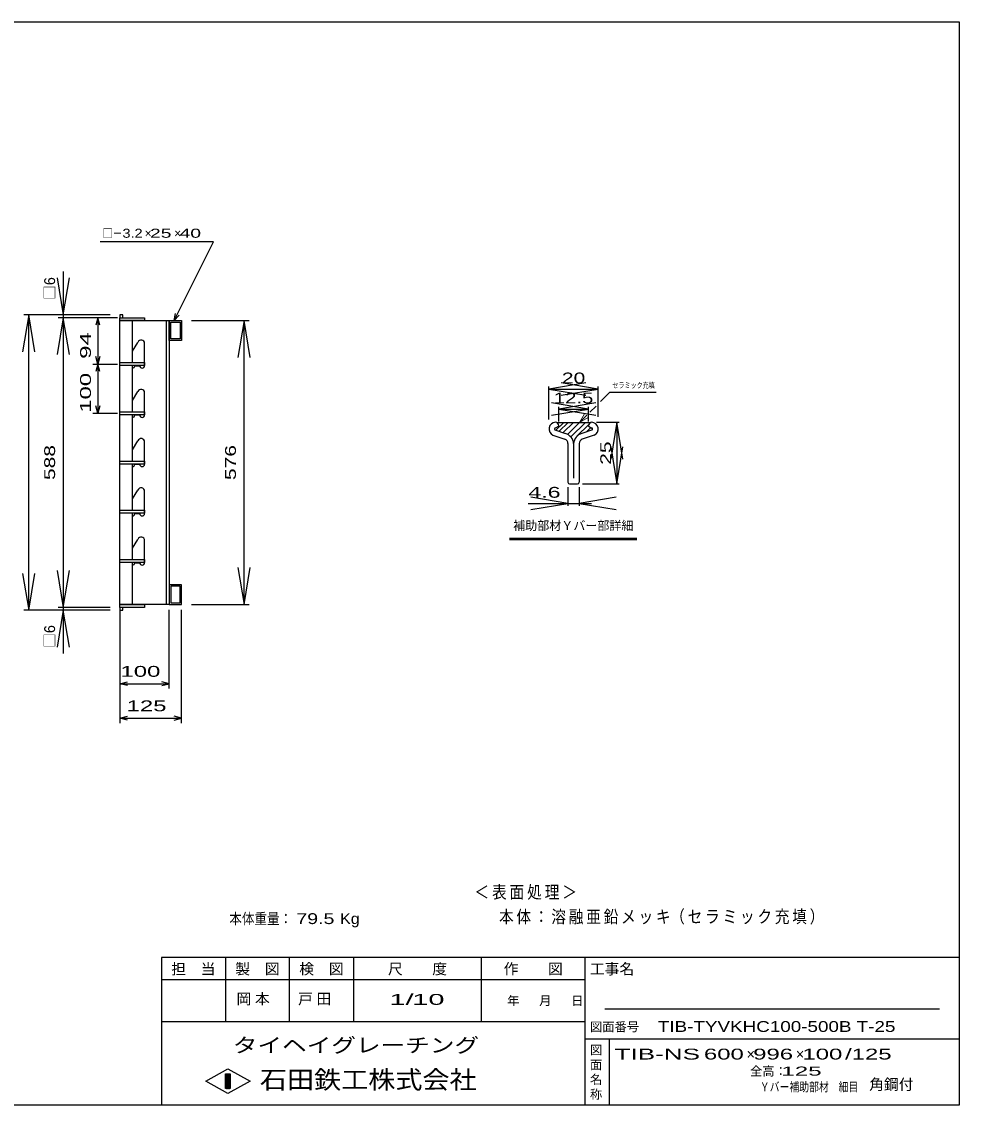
# Model space of a CAD drawing. Units: millimetres at full size, sheet at 1:10, with parts at other scales. Extents: x -1820 to 1736, y -1282 to 1048.
# Drawn here: x -168 to 1736, y -1152 to 1048 of the extents above; entities that cross this region are included whole.
import ezdxf
from ezdxf.enums import TextEntityAlignment as Align

# ---------------------------------------------------------------- set-up
doc = ezdxf.new("R2010")
doc.units = ezdxf.units.MM
doc.header["$LTSCALE"] = 10
for name, color, linetype, lineweight in [('CADPAC_LAYER_0000', 150, 'Continuous', 25), ('CADPAC_LAYER_0016', 3, 'Continuous', 25), ('CADPAC_LAYER_0017', 3, 'Continuous', 25), ('CADPAC_LAYER_0022', 4, 'Continuous', 25), ('CADPAC_LAYER_0080', 4, 'Continuous', 25), ('CADPAC_LAYER_0082', 4, 'Continuous', 25)]:
    doc.layers.add(name, color=color, linetype=linetype, lineweight=lineweight)
doc.styles.add('ベクトル', font='')
doc.styles.get('ベクトル').set_extended_font_data('ベクトル')

# ---------------------------------------------------------------- blocks, each defined once
blk = doc.blocks.new('open_arrow')
at = {"color": 0, "linetype": 'Continuous', "lineweight": -2}
blk.add_lwpolyline([(7.5, 1.25), (0, 0), (7.5, -1.25)], dxfattribs=at)

msp = doc.modelspace()

# ---------------------------------------------------------------- linework, layer by layer
at = {"layer": 'CADPAC_LAYER_0000'}
for p, q in [((-1724, 1048.5), (1736, 1048.5)), ((1736, 1048.5), (1736, -1151.5)), ((1736, -851.5), (116, -851.5)), ((116, -851.5), (116, -1151.5)), ((246, -851.5), (246, -981.5)), ((376, -981.5), (376, -851.5)), ((506, -851.5), (506, -981.5)), ((766, -981.5), (766, -851.5)), ((976, -851.5), (976, -1151.5)), ((976, -896.5), (116, -896.5)), ((1696, -956.5), (1016, -956.5)), ((116, -981.5), (976, -981.5)), ((976, -1016.5), (1736, -1016.5)), ((1026, -1151.5), (1026, -1016.5)), ((206, -1102.5), (251, -1077.5)), ((251, -1077.5), (296, -1102.5)), ((246, -1087.5), (256, -1087.5)), ((246, -1117.5), (246, -1087.5)), ((246, -1087.5), (248, -1087.5)), ((248, -1087.5), (248, -1117.5)), ((250, -1117.5), (250, -1087.5)), ((250, -1087.5), (252, -1087.5)), ((252, -1087.5), (252, -1117.5)), ((254, -1117.5), (254, -1087.5)), ((254, -1087.5), (256, -1087.5)), ((256, -1087.5), (256, -1117.5)), ((256, -1087.5), (256, -1117.5)), ((251, -1127.5), (206, -1102.5)), ((256, -1117.5), (246, -1117.5)), ((248, -1117.5), (250, -1117.5)), ((296, -1102.5), (251, -1127.5)), ((252, -1117.5), (254, -1117.5)), ((1736, -1151.5), (-1724, -1151.5))]:
    msp.add_line(p, q, dxfattribs=at)
at = {"layer": 'CADPAC_LAYER_0016'}
for p, q in [((32, 447.5), (82, 447.5)), ((32, 441.5), (32, 447.5)), ((82, 441.5), (32, 441.5)), ((32, 441.5), (132, 441.5)), ((32, -134.5), (32, 441.5)), ((57, 441.5), (57, 356.5)), ((82, 447.5), (82, 441.5)), ((126, 441.5), (126, -134.5)), ((132, 441.5), (132, -134.5)), ((132, 441.5), (157, 441.5)), ((132, 401.5), (132, 441.5)), ((157, 441.5), (157, 401.5)), ((135, 438.5), (154, 438.5)), ((135, 404.5), (135, 438.5)), ((154, 438.5), (154, 404.5)), ((57.5, 379.5), (68.5, 397.5)), ((157, 401.5), (132, 401.5)), ((154, 404.5), (135, 404.5)), ((82.08, 350.11), (82.08, 395.11)), ((32, 356.5), (82, 356.5)), ((32, 350.5), (32, 356.5)), ((82, 356.5), (82, 350.5)), ((82, 350.5), (32, 350.5)), ((57, 350.5), (57, 256.5)), ((62.08, 350.11), (72.08, 350.11)), ((57.5, 279.5), (68.5, 297.5)), ((82.08, 250.11), (82.08, 295.11)), ((32, 256.5), (82, 256.5)), ((32, 250.5), (32, 256.5)), ((82, 250.5), (32, 250.5)), ((57, 250.5), (57, 156.5)), ((62.08, 250.11), (72.08, 250.11)), ((82, 256.5), (82, 250.5)), ((57.5, 179.5), (68.5, 197.5)), ((82.08, 150.11), (82.08, 195.11)), ((32, 156.5), (82, 156.5)), ((32, 150.5), (32, 156.5)), ((82, 156.5), (82, 150.5)), ((82, 150.5), (32, 150.5)), ((57, 150.5), (57, 56.5)), ((62.08, 150.11), (72.08, 150.11)), ((57.5, 79.5), (68.5, 97.5)), ((82.08, 50.11), (82.08, 95.11)), ((32, 56.5), (82, 56.5)), ((32, 50.5), (32, 56.5)), ((82, 50.5), (32, 50.5)), ((57, 50.5), (57, -43.5)), ((62.08, 50.11), (72.08, 50.11)), ((82, 56.5), (82, 50.5)), ((57.5, -20.5), (68.5, -2.5)), ((82.08, -49.89), (82.08, -4.89)), ((32, -43.5), (82, -43.5)), ((32, -49.5), (32, -43.5)), ((82, -43.5), (82, -49.5)), ((82, -49.5), (32, -49.5)), ((57, -49.5), (57, -134.5)), ((62.08, -49.89), (72.08, -49.89)), ((157, -94.5), (132, -94.5)), ((132, -94.5), (132, -134.5)), ((154, -97.5), (135, -97.5)), ((135, -97.5), (135, -131.5)), ((154, -131.5), (154, -97.5)), ((157, -134.5), (157, -94.5)), ((135, -131.5), (154, -131.5)), ((32, -134.5), (82, -134.5)), ((32, -140.5), (32, -134.5)), ((132, -134.5), (32, -134.5)), ((82, -140.5), (32, -140.5)), ((82, -134.5), (82, -140.5)), ((132, -134.5), (157, -134.5))]:
    msp.add_line(p, q, dxfattribs=at)
for centre, radius, start, end in [((75.08, 395.11), 7, 0, 160), ((57.08, 350.11), 5, 270, 0), ((77.08, 350.11), 5, 180, 0), ((75.08, 295.11), 7, 0, 160), ((57.08, 250.11), 5, 270, 0), ((77.08, 250.11), 5, 180, 0), ((75.08, 195.11), 7, 0, 160), ((57.08, 150.11), 5, 270, 0), ((77.08, 150.11), 5, 180, 0), ((75.08, 95.11), 7, 0, 160), ((57.08, 50.11), 5, 270, 0), ((77.08, 50.11), 5, 180, 0), ((75.08, -4.89), 7, 0, 160), ((57.08, -49.89), 5, 270, 0), ((77.08, -49.89), 5, 180, 0)]:
    msp.add_arc(centre, radius, start, end, dxfattribs=at)
at = {"layer": 'CADPAC_LAYER_0017'}
for p, q in [((32, 453.5), (32, 447.5)), ((38, 453.5), (32, 453.5)), ((32, 447.5), (38, 447.5)), ((38, 447.5), (38, 453.5)), ((32, -140.5), (32, -146.5)), ((38, -140.5), (32, -140.5)), ((32, -146.5), (38, -146.5)), ((38, -146.5), (38, -140.5))]:
    msp.add_line(p, q, dxfattribs=at)
at = {"layer": 'CADPAC_LAYER_0022'}
for p, q in [((222, 601.5), (-8, 601.5)), ((142, 441.5), (222, 601.5)), ((-83.22, 541.5), (-83.22, 447.5)), ((-8, 453.5), (-163.22, 453.5)), ((-153.22, -146.5), (-153.22, 453.5)), ((12, 453.5), (-93.22, 453.5)), ((7, 447.5), (-93.22, 447.5)), ((7, 447.5), (-93.22, 447.5)), ((-83.22, 447.5), (-83.22, -140.5)), ((27, 447.5), (-23, 447.5)), ((-13, 447.5), (-17, 432.5)), ((-9, 432.5), (-13, 447.5)), ((-13, 447.5), (-13, 353.5)), ((142, 441.5), (145, 456.1)), ((142, 441.5), (152, 452.5)), ((177, 441.5), (293.91, 441.5)), ((283.91, -134.5), (283.91, 441.5)), ((-23, 353.5), (27, 353.5)), ((-13, 353.5), (-17, 368.5)), ((-13, 353.5), (-17, 338.5)), ((-9, 368.5), (-13, 353.5)), ((-9, 338.5), (-13, 353.5)), ((-13, 353.5), (-13, 253.5)), ((-13, 253.5), (-17, 268.5)), ((-9, 268.5), (-13, 253.5)), ((-23, 253.5), (27, 253.5)), ((-8, -146.5), (-163.22, -146.5)), ((12, -140.5), (-93.22, -140.5)), ((12, -140.5), (-93.22, -140.5)), ((12, -146.5), (-93.22, -146.5)), ((-83.22, -140.5), (-83.22, -234.5)), ((32, -145.5), (32, -305.5)), ((32, -145.5), (32, -375.5)), ((132, -305.5), (132, -145.5)), ((157, -375.5), (157, -145.5)), ((177, -134.5), (293.91, -134.5)), ((32, -295.5), (47, -291.5)), ((47, -299.5), (32, -295.5)), ((32, -295.5), (132, -295.5)), ((132, -295.5), (117, -291.5)), ((117, -299.5), (132, -295.5)), ((32, -365.5), (47, -361.5)), ((47, -369.5), (32, -365.5)), ((32, -365.5), (157, -365.5)), ((157, -365.5), (142, -361.5)), ((142, -369.5), (157, -365.5))]:
    msp.add_line(p, q, dxfattribs=at)
at = {"layer": 'CADPAC_LAYER_0080'}
for p, q in [((902.87, 240.66), (902.87, 307.51)), ((902.87, 302.51), (1002.88, 302.51)), ((1002.88, 246.52), (1002.88, 307.51)), ((1007.48, 277.31), (1026.55, 296.39)), ((1026.55, 296.39), (1120.55, 296.39)), ((922.78, 237.08), (922.78, 266.88)), ((982.98, 237.08), (982.98, 266.88)), ((985.93, 255.76), (998.38, 268.21)), ((922.78, 261.88), (982.98, 261.88)), ((965.11, 234.94), (979.5, 249.33)), ((999.66, 235.12), (1045.68, 235.12)), ((1040.68, 235.12), (1040.68, 110.08)), ((970.88, 110.08), (1045.68, 110.08)), ((941.38, 103.58), (941.38, 65.43)), ((964.38, 103.58), (964.38, 65.43)), ((860.57, 70.43), (989.38, 70.43))]:
    msp.add_line(p, q, dxfattribs=at)
at = {"layer": 'CADPAC_LAYER_0080', "lineweight": 13}
for p, q in [((975.11, 252.27), (965.11, 234.94)), ((965.11, 234.94), (982.43, 244.94))]:
    msp.add_line(p, q, dxfattribs=at)
at = {"layer": 'CADPAC_LAYER_0080', "color": 3}
for p, q in [((914.8, 220.08), (936.39, 212.49)), ((922.78, 227.08), (915.6, 223.58)), ((922.78, 228.21), (922.78, 227.08)), ((990.96, 220.08), (969.37, 212.49)), ((982.98, 228.21), (982.98, 227.08)), ((982.98, 227.08), (990.16, 223.58)), ((911.04, 209.22), (935.37, 200.67)), ((994.72, 209.22), (970.39, 200.67)), ((941.38, 192.18), (941.38, 113.58)), ((952.88, 191.93), (952.88, 121.58)), ((964.38, 192.18), (964.38, 113.58)), ((944.88, 110.08), (960.88, 110.08))]:
    msp.add_line(p, q, dxfattribs=at)
at = {"layer": 'CADPAC_LAYER_0080', "color": 2}
for p, q in [((932.85, 234.94), (917.16, 219.25)), ((918.33, 234.94), (988.56, 234.94)), ((941.69, 234.94), (923.7, 216.95)), ((952.53, 234.94), (931.72, 214.13)), ((965.11, 234.94), (940.83, 210.67)), ((976.76, 234.94), (947.3, 205.49)), ((983.69, 231.03), (959.76, 207.1)), ((987.91, 224.67), (979.17, 215.94))]:
    msp.add_line(p, q, dxfattribs=at)
at = {"layer": 'CADPAC_LAYER_0080', "color": 3}
for centre, radius, start, end in [((916.38, 221.61), 13.5, 90.98376, 246.6845), ((916.42, 221.55), 2.18, 111.91371, 222.3257), ((915.54, 227.89), 7.25, 2.49733, 85.54684), ((990.22, 227.89), 7.25, 94.45316, 177.50267), ((989.38, 221.61), 13.5, 293.3155, 89.01624), ((989.34, 221.55), 2.18, 317.6743, 68.08629), ((932.38, 192.18), 9, 0, 70.57922), ((929.93, 190.42), 23, 3.77866, 73.69731), ((975.83, 190.42), 23, 106.30269, 176.22134), ((973.38, 192.18), 9, 109.42078, 180), ((944.88, 113.58), 3.5, 180, 270), ((960.88, 113.58), 3.5, 270, 0)]:
    msp.add_arc(centre, radius, start, end, dxfattribs=at)
at = {"layer": 'CADPAC_LAYER_0082'}
for p, q in [((822.97, -0.37), (1080.98, -0.37)), ((822.97, -2.87), (1080.98, -2.87))]:
    msp.add_line(p, q, dxfattribs=at)

# ---------------------------------------------------------------- block references
at = {"layer": 'CADPAC_LAYER_0022', "xscale": 10, "yscale": 10}
for p, rotation in [((-83.22, 453.5), 90), ((-153.22, 453.5), 270), ((-83.22, 447.5), 270), ((283.91, 441.5), 270), ((-83.22, -140.5), 90), ((283.91, -134.5), 90), ((-153.22, -146.5), 90), ((-83.22, -146.5), 270)]:
    msp.add_blockref('open_arrow', p, dxfattribs=dict(at, rotation=rotation))
at = {"layer": 'CADPAC_LAYER_0080', "xscale": 10, "yscale": 10}
for p in [(902.87, 302.51), (922.78, 261.88), (964.38, 70.43)]:
    msp.add_blockref('open_arrow', p, dxfattribs=at)
for p, rotation in [((1002.88, 302.51), 180), ((982.98, 261.88), 180), ((1040.68, 235.12), 270), ((1040.68, 110.08), 90), ((941.38, 70.43), 180)]:
    msp.add_blockref('open_arrow', p, dxfattribs=dict(at, rotation=rotation))

# ---------------------------------------------------------------- texts
at = {"layer": 'CADPAC_LAYER_0000', "style": 'ベクトル'}
for s, height, p in [('担\u3000当', 21.99, (136, -874.5)), ('製\u3000図', 21.99, (266, -874.5)), ('検\u3000図', 21.99, (396, -874.5)), ('尺\u3000\u3000度', 21.99, (576, -874.5)), ('作\u3000\u3000図', 21.99, (811, -874.5)), ('工事名', 21.99, (986, -874.5)), ('年', 18.33, (818, -939)), ('月', 18.33, (883, -939)), ('日', 18.33, (948, -939)), ('図面番号', 18.33, (986, -992)), ('図', 18.33, (986, -1039)), ('面', 18.33, (986, -1069)), ('名', 18.33, (986, -1099)), ('称', 18.33, (986, -1129))]:
    msp.add_text(s, height=height, dxfattribs=at).set_placement(p, align=Align.MIDDLE_LEFT)
at = {"layer": 'CADPAC_LAYER_0000', "color": 222, "style": 'ベクトル'}
for s, height, width, p in [('タイヘイグレーチング', 29.33, 1.25, (261, -1029.5)), ('石田鉄工株式会社', 36.66, 1.1, (316, -1099.5))]:
    msp.add_text(s, height=height, dxfattribs=dict(at, width=width)).set_placement(p, align=Align.MIDDLE_LEFT)
at = {"layer": 'CADPAC_LAYER_0016', "color": 2, "style": 'ベクトル'}
msp.add_text('角鋼付', height=21.99, dxfattribs=at).set_placement((1552.95, -1097.95), align=Align.TOP_LEFT)
at = {"layer": 'CADPAC_LAYER_0022', "color": 2, "style": 'ベクトル'}
for s, height, width, p in [('□－', 18.33, 0.8, (-3, 619)), ('3.2', 18.33, 1.2, (37, 619)), (' 25 ', 18.33, 1.6, (82, 619)), (' 40 ', 18.33, 1.6, (142, 619)), (' 100 ', 21.99, 1.65, (19.5, -270.5)), (' 125 ', 21.99, 1.65, (32, -340.5)), ('本体重量：', 21.99, 0.85, (254, -772.5)), (' 79.5', 21.99, 1.35, (379, -772.5)), ('Kg', 21.99, 1.1, (479, -772.5)), ('1/', 21.99, 2, (579, -936.5)), (' 10 ', 21.99, 2, (609, -936.5)), ('TIB-TYVKHC100-500B T-25', 21.99, 1.3, (1124, -991.5)), ('TIB-NS ', 21.99, 1.8, (1036, -1047.5)), (' 600 ', 21.99, 1.65, (1204, -1047.5)), (' 996 ', 21.99, 1.65, (1304, -1047.5)), (' 100 ', 21.99, 1.65, (1404, -1047.5)), ('/', 21.99, 1.65, (1504, -1047.5)), (' 125 ', 21.99, 1.65, (1504, -1047.5)), (' 125 ', 18.33, 2, (1361, -1082)), ('\u3000Ｙバー補助部材', 18.33, 0.8, (1311, -1114)), ('\u3000細目', 18.33, 0.8, (1471, -1114))]:
    msp.add_text(s, height=height, dxfattribs=dict(at, width=width)).set_placement(p, align=Align.MIDDLE_LEFT)
for s, height, p in [('×', 18.33, (82, 619)), ('×', 18.33, (142, 619)), ('×', 21.99, (1304, -1047.5)), ('×', 21.99, (1404, -1047.5)), ('全高：', 18.33, (1311, -1082))]:
    msp.add_text(s, height=height, dxfattribs=at).set_placement(p, align=Align.MIDDLE_LEFT)
at = {"layer": 'CADPAC_LAYER_0022', "style": 'ベクトル'}
msp.add_text('□6', height=21.99, rotation=90, dxfattribs=at).set_placement((-93.22, 483.5), align=Align.BOTTOM_LEFT)
at = {"layer": 'CADPAC_LAYER_0022', "color": 2, "style": 'ベクトル', "width": 1.65}
for s, p in [(' 94 ', (-38, 350.5)), (' 100 ', (-38, 241))]:
    msp.add_text(s, height=21.99, rotation=90, dxfattribs=at).set_placement(p, align=Align.MIDDLE_LEFT)
at = {"layer": 'CADPAC_LAYER_0022', "style": 'ベクトル', "width": 1.45}
for s, p in [('588', (-93.22, 153.5)), ('576', (273.91, 153.5))]:
    msp.add_text(s, height=21.99, rotation=90, dxfattribs=at).set_placement(p, align=Align.BOTTOM_CENTER)
at = {"layer": 'CADPAC_LAYER_0022', "style": 'ベクトル'}
msp.add_text('□6', height=21.99, rotation=90, dxfattribs=at).set_placement((-93.22, -176.5), align=Align.BOTTOM_RIGHT)
at = {"layer": 'CADPAC_LAYER_0022', "color": 2, "attachment_point": 4, "style": 'ベクトル'}
for s, insert, char_height in [('\\T1.2;\\W0.85;＜表面処理＞', (751.5, -720), 25.66), ('\\T1.19;\\W0.85;本体：溶融亜鉛メッキ', (801.5, -770), 25.66), ('\\T1.19;\\W0.85;（セラミック充填）', (1149, -770), 25.66), ('\\T1.25;岡本\u3000', (268.5, -936.5), 21.99), ('\\T1.25;戸田\u3000', (393.5, -936.5), 21.99)]:
    msp.add_mtext(s, dxfattribs=dict(at, insert=insert, char_height=char_height))
at = {"layer": 'CADPAC_LAYER_0080', "style": 'ベクトル'}
for s, width, p in [('20', 1.45, (952.87, 307.51)), ('12.5', 1.4, (952.88, 266.88))]:
    msp.add_text(s, height=21.99, dxfattribs=dict(at, width=width)).set_placement(p, align=Align.BOTTOM_CENTER)
at = {"layer": 'CADPAC_LAYER_0080', "color": 2, "style": 'ベクトル', "width": 0.8}
msp.add_text('セラミック充填', height=11, dxfattribs=at).set_placement((1031.55, 301.39), align=Align.BOTTOM_LEFT)
at = {"layer": 'CADPAC_LAYER_0080', "style": 'ベクトル', "width": 1.45}
msp.add_text('25', height=21.99, rotation=90, dxfattribs=at).set_placement((1035.68, 172.6), align=Align.BOTTOM_CENTER)
at = {"layer": 'CADPAC_LAYER_0080', "style": 'ベクトル', "width": 1.6}
msp.add_text('4.6', height=21.99, dxfattribs=at).set_placement((926.38, 75.43), align=Align.BOTTOM_RIGHT)
at = {"layer": 'CADPAC_LAYER_0082', "color": 2, "style": 'ベクトル'}
msp.add_text('補助部材Ｙバー部詳細', height=17.89, dxfattribs=at).set_placement((830.29, 25.21), align=Align.MIDDLE_LEFT)

doc.saveas('drawing.dxf')
